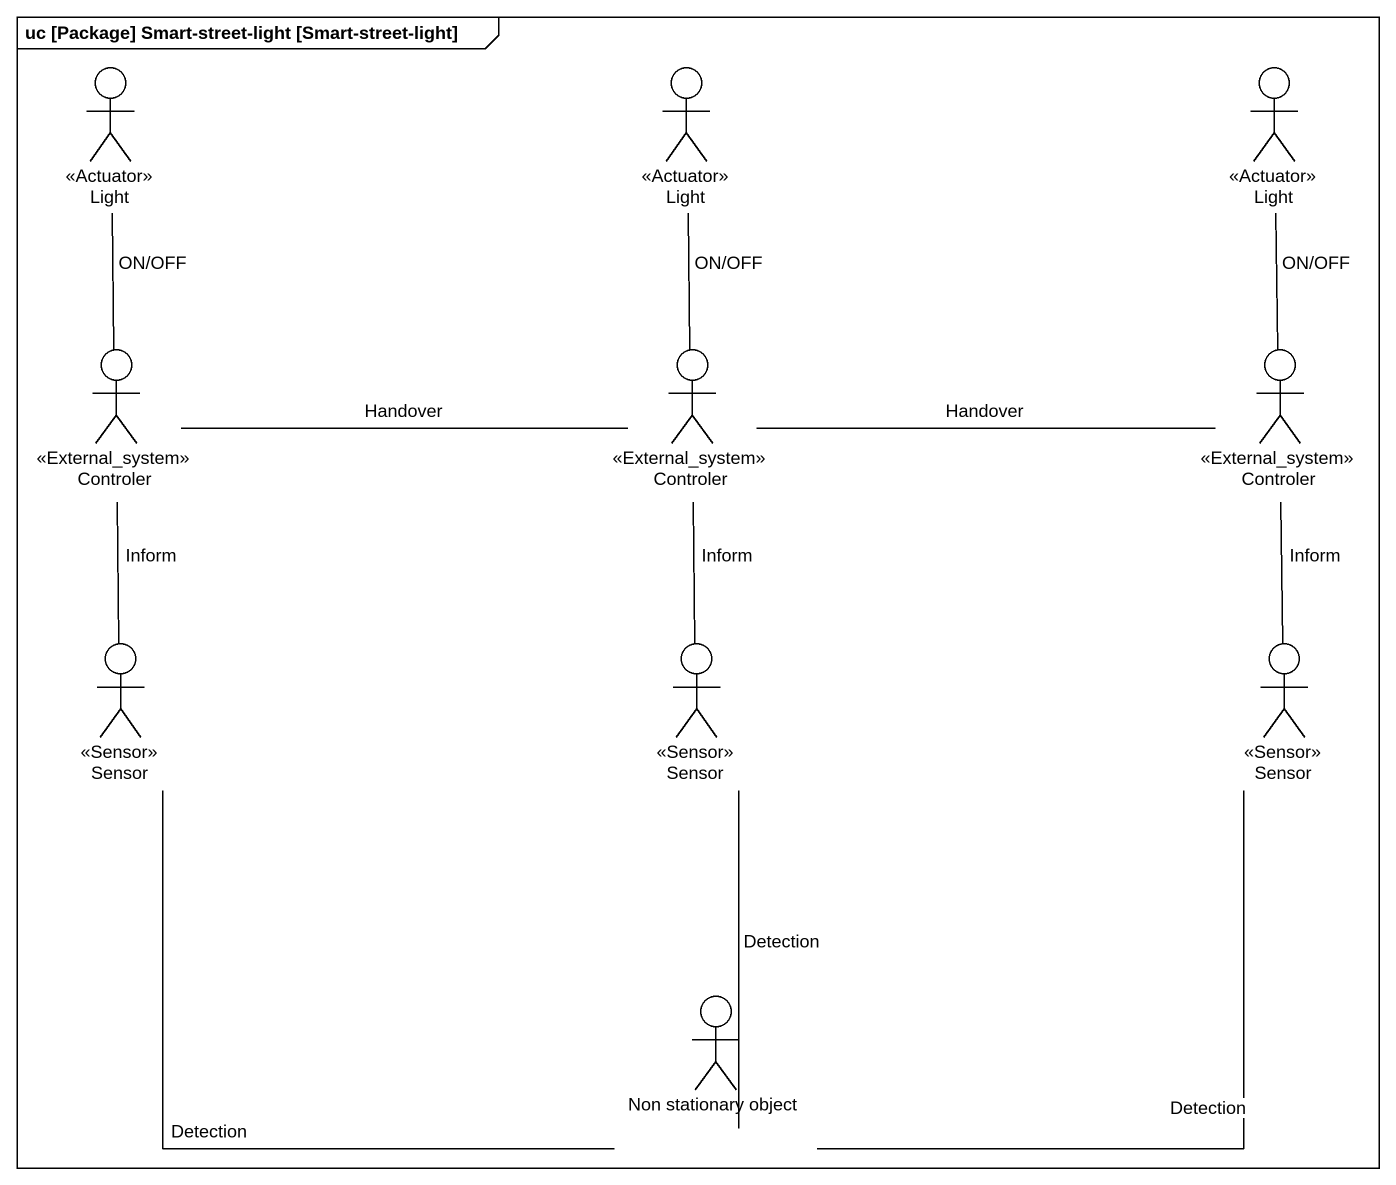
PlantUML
@startuml
mainframe uc [Package] Smart-street-light [Smart-street-light]
actor Light <<Actuator>>
actor "Light" as Light_2 <<Actuator>>
actor "Light" as Light_3 <<Actuator>>
actor Controler <<External_system>>
actor "Controler" as Controler_2 <<External_system>>
actor "Controler" as Controler_3 <<External_system>>
actor Sensor <<Sensor>>
actor "Sensor" as Sensor_2 <<Sensor>>
actor "Sensor" as Sensor_3 <<Sensor>>
actor "Non stationary object" as Non_stationary_object
Controler -up- Light : ON/OFF
Controler -right- Controler_2 : Handover
Controler_2 -up- Light_2 : ON/OFF
Controler_2 -right- Controler_3 : Handover
Controler_3 -up- Light_3 : ON/OFF
Sensor -up- Controler : Inform
Sensor -- Non_stationary_object : Detection
Sensor_2 -up- Controler_2 : Inform
Sensor_3 -up- Controler_3 : Inform
Sensor_3 -- Non_stationary_object : Detection
Non_stationary_object -up- Sensor_2 : Detection
@enduml
